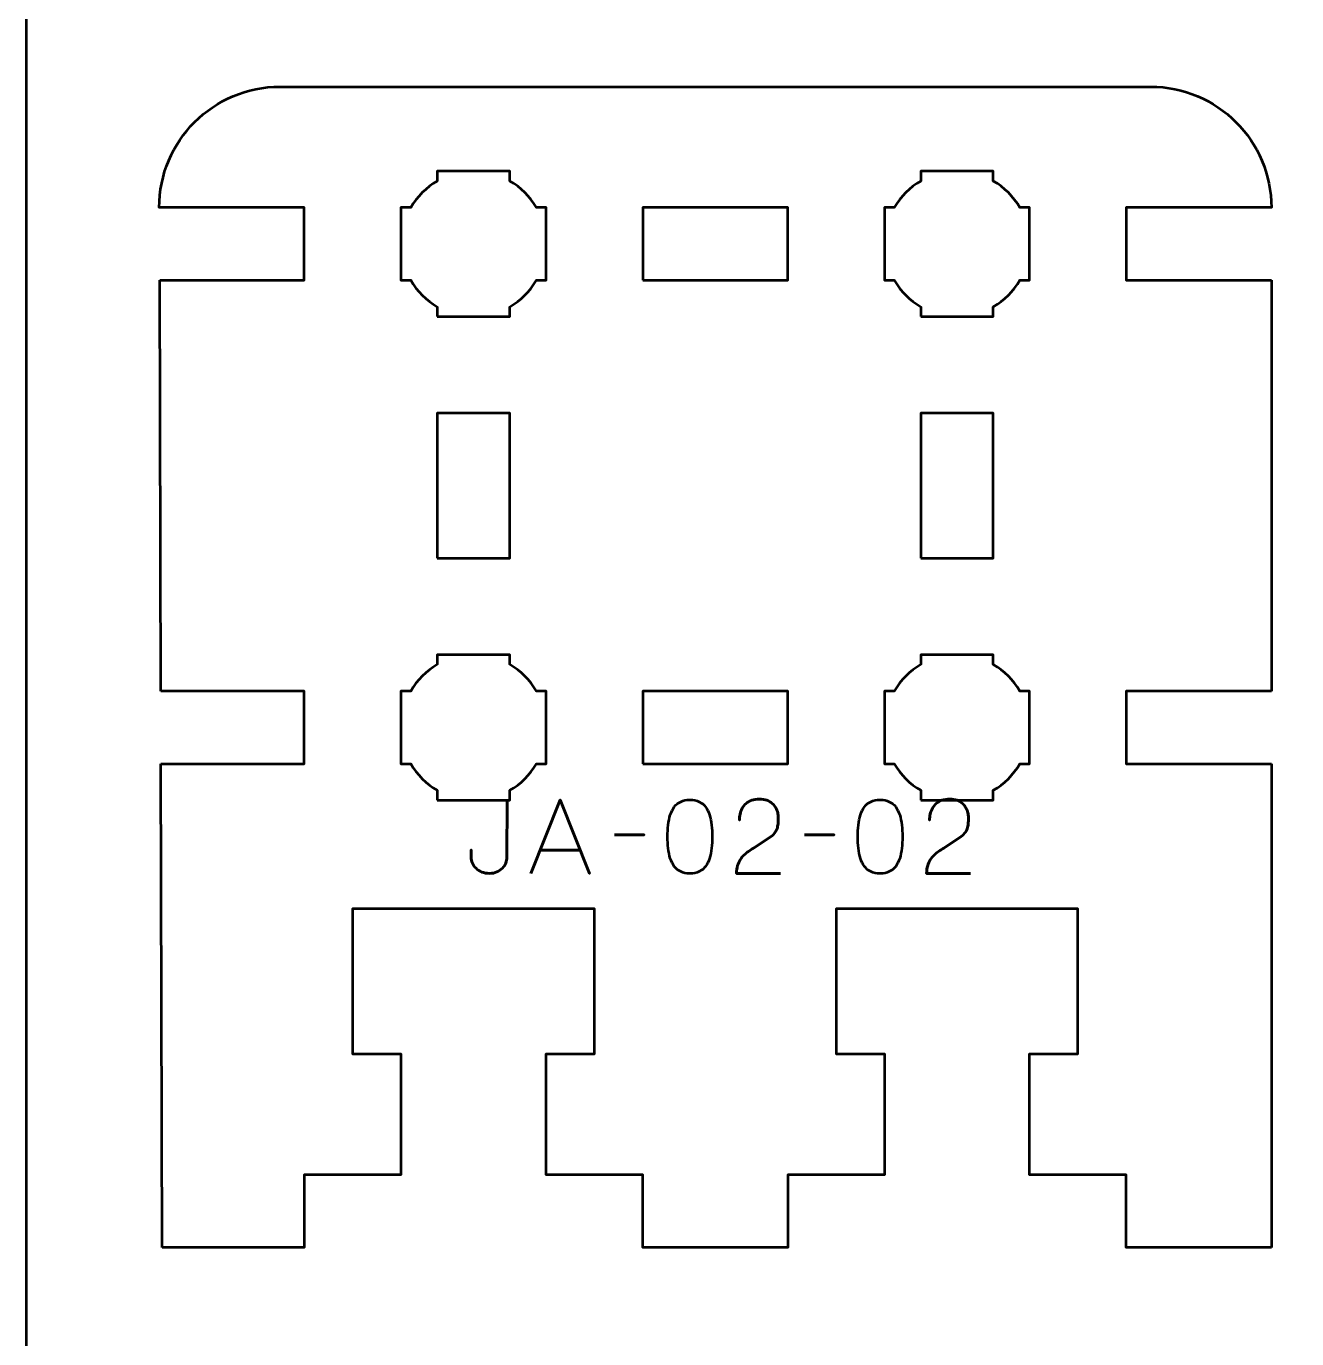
# Model space of a CAD drawing. Header units: centimetres. Extents: x -21 to 0, y -29.7 to 0.
# Drawn here: x -21 to -15.75, y -22.93 to -17.5 of the extents above; entities that cross this region are included whole.
import ezdxf

# ---------------------------------------------------------------- set-up
doc = ezdxf.new("R2010")
doc.units = ezdxf.units.CM
doc.header["$MEASUREMENT"] = 0
doc.layers.add('Layer 1', color=7, linetype='Continuous')

msp = doc.modelspace()

# ---------------------------------------------------------------- linework, layer by layer
at = {"layer": 'Layer 1', "lineweight": 53}
for points in [[(-18.45001, -18.55), (-17.85001, -18.55), (-17.85001, -18.25), (-18.45001, -18.25), (-18.45001, -18.55)], [(-18.45001, -20.55), (-17.85001, -20.55), (-17.85001, -20.25), (-18.45001, -20.25), (-18.45001, -20.55)]]:
    msp.add_lwpolyline(points, close=True, dxfattribs=at)
at = {"layer": 'Layer 1', "color": 1, "lineweight": 53}
msp.add_open_spline([(-21.00003, -29.19995), (-21.00003, -29.19995), (-21.00003, -3.49992), (-21.00003, -3.49992), (-21.00003, -3.49992), (-21.00003, -3.41709), (-20.93286, -3.34992), (-20.85003, -3.34992), (-20.85003, -3.34992), (-20.7672, -3.34992), (-20.70003, -3.28275), (-20.70003, -3.19992), (-20.70003, -3.19992), (-20.70003, -3.11709), (-20.7672, -3.04992), (-20.85003, -3.04992), (-20.85003, -3.04992), (-20.93286, -3.04992), (-21.00003, -2.98275), (-21.00003, -2.89992), (-21.00003, -2.89992), (-21.00003, -2.81709), (-20.93286, -2.74992), (-20.85003, -2.74992), (-20.85003, -2.74992), (-20.7672, -2.74992), (-20.70003, -2.68275), (-20.70003, -2.59992), (-20.70003, -2.59992), (-20.70003, -2.51709), (-20.7672, -2.44992), (-20.85003, -2.44992), (-20.85003, -2.44992), (-20.93286, -2.44992), (-21.00003, -2.38275), (-21.00003, -2.29992), (-21.00003, -2.29992), (-21.00003, -2.21709), (-20.93286, -2.14992), (-20.85003, -2.14992), (-20.85003, -2.14992), (-20.7672, -2.14992), (-20.70003, -2.08275), (-20.70003, -1.99992), (-20.70003, -1.99992), (-20.70003, -1.91709), (-20.7672, -1.84992), (-20.85003, -1.84992), (-20.85003, -1.84992), (-20.93286, -1.84992), (-21.00003, -1.78275), (-21.00003, -1.69992), (-21.00003, -1.69992), (-21.00003, -1.61709), (-20.93286, -1.54992), (-20.85003, -1.54992), (-20.85003, -1.54992), (-20.7672, -1.54992), (-20.70003, -1.48275), (-20.70003, -1.39992), (-20.70003, -1.39992), (-20.70003, -1.31709), (-20.7672, -1.24992), (-20.85003, -1.24992), (-20.85003, -1.24992), (-20.93286, -1.24992), (-21.00003, -1.18275), (-21.00003, -1.09992), (-21.00003, -1.09992), (-21.00003, -1.09992), (-21.00003, -0.49992), (-21.00003, -0.49992), (-21.00003, -0.49992), (-21.00003, -0.22295), (-20.77694, 0.00004), (-20.49994, 0.00004), (-20.49994, 0.00004), (-20.49994, 0.00004), (-0.50008, 0.00004), (-0.50008, 0.00004), (-0.50008, 0.00004), (-0.22294, 0.00004), (0.00002, -0.22295), (0.00002, -0.49992), (0.00002, -0.49992), (0.00002, -0.49992), (0.00002, -29.19995), (0.00002, -29.19995), (0.00002, -29.19995), (0.00002, -29.47695), (-0.22294, -29.70004), (-0.50008, -29.70004), (-0.50008, -29.70004), (-0.50008, -29.70004), (-20.49994, -29.70004), (-20.49994, -29.70004), (-20.49994, -29.70004), (-20.77694, -29.70004), (-21.00003, -29.47695), (-21.00003, -29.19995)], degree=3, knots=[0, 0, 0, 0, 0.04, 0.04, 0.04, 0.04, 0.08, 0.08, 0.08, 0.08, 0.12, 0.12, 0.12, 0.12, 0.16, 0.16, 0.16, 0.16, 0.2, 0.2, 0.2, 0.2, 0.24, 0.24, 0.24, 0.24, 0.28, 0.28, 0.28, 0.28, 0.32, 0.32, 0.32, 0.32, 0.36, 0.36, 0.36, 0.36, 0.4, 0.4, 0.4, 0.4, 0.44, 0.44, 0.44, 0.44, 0.48, 0.48, 0.48, 0.48, 0.52, 0.52, 0.52, 0.52, 0.56, 0.56, 0.56, 0.56, 0.6, 0.6, 0.6, 0.6, 0.64, 0.64, 0.64, 0.64, 0.68, 0.68, 0.68, 0.68, 0.72, 0.72, 0.72, 0.72, 0.76, 0.76, 0.76, 0.76, 0.8, 0.8, 0.8, 0.8, 0.84, 0.84, 0.84, 0.84, 0.88, 0.88, 0.88, 0.88, 0.92, 0.92, 0.92, 0.92, 0.96, 0.96, 0.96, 0.96, 1, 1, 1, 1], dxfattribs=at)
at = {"layer": 'Layer 1', "lineweight": 53}
for points, knots in [([(-20.44813, -18.55), (-20.44813, -18.55), (-19.85001, -18.55), (-19.85001, -18.55), (-19.85001, -18.55), (-19.85001, -18.55), (-19.85001, -18.25), (-19.85001, -18.25), (-19.85001, -18.25), (-19.85001, -18.25), (-20.45001, -18.25), (-20.45001, -18.25), (-20.45001, -18.25), (-20.45001, -17.97391), (-20.2261, -17.75), (-19.95001, -17.75), (-19.95001, -17.75), (-19.95001, -17.75), (-16.35001, -17.75), (-16.35001, -17.75), (-16.35001, -17.75), (-16.07392, -17.75), (-15.85001, -17.97391), (-15.85001, -18.25), (-15.85001, -18.25), (-15.85001, -18.25), (-16.45001, -18.25), (-16.45001, -18.25), (-16.45001, -18.25), (-16.45001, -18.25), (-16.45001, -18.55), (-16.45001, -18.55), (-16.45001, -18.55), (-16.45001, -18.55), (-15.85001, -18.55), (-15.85001, -18.55)], [0, 0, 0, 0, 0.1111111, 0.1111111, 0.1111111, 0.1111111, 0.2222222, 0.2222222, 0.2222222, 0.2222222, 0.3333333, 0.3333333, 0.3333333, 0.3333333, 0.4444444, 0.4444444, 0.4444444, 0.4444444, 0.5555556, 0.5555556, 0.5555556, 0.5555556, 0.6666667, 0.6666667, 0.6666667, 0.6666667, 0.7777778, 0.7777778, 0.7777778, 0.7777778, 0.8888889, 0.8888889, 0.8888889, 0.8888889, 1, 1, 1, 1]), ([(-19.30001, -18.7), (-19.30001, -18.7), (-19.30001, -18.65985), (-19.30001, -18.65985), (-19.30001, -18.65985), (-19.34554, -18.6335), (-19.3835, -18.59553), (-19.40985, -18.55), (-19.40985, -18.55), (-19.40985, -18.55), (-19.45001, -18.55), (-19.45001, -18.55), (-19.45001, -18.55), (-19.45001, -18.55), (-19.45001, -18.4), (-19.45001, -18.4), (-19.45001, -18.4), (-19.45001, -18.4), (-19.45001, -18.25), (-19.45001, -18.25), (-19.45001, -18.25), (-19.45001, -18.25), (-19.40985, -18.25), (-19.40985, -18.25), (-19.40985, -18.25), (-19.3835, -18.20447), (-19.34554, -18.1665), (-19.30001, -18.14015), (-19.30001, -18.14015), (-19.30001, -18.14015), (-19.30001, -18.1), (-19.30001, -18.1), (-19.30001, -18.1), (-19.30001, -18.1), (-19.15001, -18.1), (-19.15001, -18.1), (-19.15001, -18.1), (-19.15001, -18.1), (-19.00001, -18.1), (-19.00001, -18.1), (-19.00001, -18.1), (-19.00001, -18.1), (-19.00001, -18.14015), (-19.00001, -18.14015), (-19.00001, -18.14015), (-18.95448, -18.1665), (-18.91652, -18.20447), (-18.89017, -18.25), (-18.89017, -18.25), (-18.89017, -18.25), (-18.85001, -18.25), (-18.85001, -18.25), (-18.85001, -18.25), (-18.85001, -18.25), (-18.85001, -18.4), (-18.85001, -18.4), (-18.85001, -18.4), (-18.85001, -18.4), (-18.85001, -18.55), (-18.85001, -18.55), (-18.85001, -18.55), (-18.85001, -18.55), (-18.89017, -18.55), (-18.89017, -18.55), (-18.89017, -18.55), (-18.91652, -18.59553), (-18.95448, -18.6335), (-19.00001, -18.65985), (-19.00001, -18.65985), (-19.00001, -18.65985), (-19.00001, -18.7), (-19.00001, -18.7), (-19.00001, -18.7), (-19.00001, -18.7), (-19.15001, -18.7), (-19.15001, -18.7), (-19.15001, -18.7), (-19.15001, -18.7), (-19.30001, -18.7), (-19.30001, -18.7)], [0, 0, 0, 0, 0.05, 0.05, 0.05, 0.05, 0.1, 0.1, 0.1, 0.1, 0.15, 0.15, 0.15, 0.15, 0.2, 0.2, 0.2, 0.2, 0.25, 0.25, 0.25, 0.25, 0.3, 0.3, 0.3, 0.3, 0.35, 0.35, 0.35, 0.35, 0.4, 0.4, 0.4, 0.4, 0.45, 0.45, 0.45, 0.45, 0.5, 0.5, 0.5, 0.5, 0.55, 0.55, 0.55, 0.55, 0.6, 0.6, 0.6, 0.6, 0.65, 0.65, 0.65, 0.65, 0.7, 0.7, 0.7, 0.7, 0.75, 0.75, 0.75, 0.75, 0.8, 0.8, 0.8, 0.8, 0.85, 0.85, 0.85, 0.85, 0.9, 0.9, 0.9, 0.9, 0.95, 0.95, 0.95, 0.95, 1, 1, 1, 1]), ([(-17.30001, -18.7), (-17.30001, -18.7), (-17.30001, -18.65985), (-17.30001, -18.65985), (-17.30001, -18.65985), (-17.34554, -18.6335), (-17.3835, -18.59553), (-17.40985, -18.55), (-17.40985, -18.55), (-17.40985, -18.55), (-17.45001, -18.55), (-17.45001, -18.55), (-17.45001, -18.55), (-17.45001, -18.55), (-17.45001, -18.4), (-17.45001, -18.4), (-17.45001, -18.4), (-17.45001, -18.4), (-17.45001, -18.25), (-17.45001, -18.25), (-17.45001, -18.25), (-17.45001, -18.25), (-17.40985, -18.25), (-17.40985, -18.25), (-17.40985, -18.25), (-17.3835, -18.20447), (-17.34554, -18.1665), (-17.30001, -18.14015), (-17.30001, -18.14015), (-17.30001, -18.14015), (-17.30001, -18.1), (-17.30001, -18.1), (-17.30001, -18.1), (-17.30001, -18.1), (-17.15001, -18.1), (-17.15001, -18.1), (-17.15001, -18.1), (-17.15001, -18.1), (-17.00001, -18.1), (-17.00001, -18.1), (-17.00001, -18.1), (-17.00001, -18.1), (-17.00001, -18.14015), (-17.00001, -18.14015), (-17.00001, -18.14015), (-16.95448, -18.1665), (-16.91652, -18.20447), (-16.89017, -18.25), (-16.89017, -18.25), (-16.89017, -18.25), (-16.85001, -18.25), (-16.85001, -18.25), (-16.85001, -18.25), (-16.85001, -18.25), (-16.85001, -18.4), (-16.85001, -18.4), (-16.85001, -18.4), (-16.85001, -18.4), (-16.85001, -18.55), (-16.85001, -18.55), (-16.85001, -18.55), (-16.85001, -18.55), (-16.89017, -18.55), (-16.89017, -18.55), (-16.89017, -18.55), (-16.91652, -18.59553), (-16.95448, -18.6335), (-17.00001, -18.65985), (-17.00001, -18.65985), (-17.00001, -18.65985), (-17.00001, -18.7), (-17.00001, -18.7), (-17.00001, -18.7), (-17.00001, -18.7), (-17.15001, -18.7), (-17.15001, -18.7), (-17.15001, -18.7), (-17.15001, -18.7), (-17.30001, -18.7), (-17.30001, -18.7)], [0, 0, 0, 0, 0.05, 0.05, 0.05, 0.05, 0.1, 0.1, 0.1, 0.1, 0.15, 0.15, 0.15, 0.15, 0.2, 0.2, 0.2, 0.2, 0.25, 0.25, 0.25, 0.25, 0.3, 0.3, 0.3, 0.3, 0.35, 0.35, 0.35, 0.35, 0.4, 0.4, 0.4, 0.4, 0.45, 0.45, 0.45, 0.45, 0.5, 0.5, 0.5, 0.5, 0.55, 0.55, 0.55, 0.55, 0.6, 0.6, 0.6, 0.6, 0.65, 0.65, 0.65, 0.65, 0.7, 0.7, 0.7, 0.7, 0.75, 0.75, 0.75, 0.75, 0.8, 0.8, 0.8, 0.8, 0.85, 0.85, 0.85, 0.85, 0.9, 0.9, 0.9, 0.9, 0.95, 0.95, 0.95, 0.95, 1, 1, 1, 1]), ([(-19.30001, -19.7), (-19.30001, -19.7), (-19.30001, -19.1), (-19.30001, -19.1), (-19.30001, -19.1), (-19.30001, -19.1), (-19.00001, -19.1), (-19.00001, -19.1), (-19.00001, -19.1), (-19.00001, -19.1), (-19.00001, -19.7), (-19.00001, -19.7), (-19.00001, -19.7), (-19.00001, -19.7), (-19.30001, -19.7), (-19.30001, -19.7)], [0, 0, 0, 0, 0.25, 0.25, 0.25, 0.25, 0.5, 0.5, 0.5, 0.5, 0.75, 0.75, 0.75, 0.75, 1, 1, 1, 1]), ([(-17.30001, -19.7), (-17.30001, -19.7), (-17.30001, -19.1), (-17.30001, -19.1), (-17.30001, -19.1), (-17.30001, -19.1), (-17.00001, -19.1), (-17.00001, -19.1), (-17.00001, -19.1), (-17.00001, -19.1), (-17.00001, -19.7), (-17.00001, -19.7), (-17.00001, -19.7), (-17.00001, -19.7), (-17.30001, -19.7), (-17.30001, -19.7)], [0, 0, 0, 0, 0.25, 0.25, 0.25, 0.25, 0.5, 0.5, 0.5, 0.5, 0.75, 0.75, 0.75, 0.75, 1, 1, 1, 1]), ([(-19.30001, -20.7), (-19.30001, -20.7), (-19.30001, -20.65985), (-19.30001, -20.65985), (-19.30001, -20.65985), (-19.34554, -20.6335), (-19.3835, -20.59553), (-19.40985, -20.55), (-19.40985, -20.55), (-19.40985, -20.55), (-19.45001, -20.55), (-19.45001, -20.55), (-19.45001, -20.55), (-19.45001, -20.55), (-19.45001, -20.4), (-19.45001, -20.4), (-19.45001, -20.4), (-19.45001, -20.4), (-19.45001, -20.25), (-19.45001, -20.25), (-19.45001, -20.25), (-19.45001, -20.25), (-19.40985, -20.25), (-19.40985, -20.25), (-19.40985, -20.25), (-19.3835, -20.20447), (-19.34554, -20.1665), (-19.30001, -20.14015), (-19.30001, -20.14015), (-19.30001, -20.14015), (-19.30001, -20.1), (-19.30001, -20.1), (-19.30001, -20.1), (-19.30001, -20.1), (-19.15001, -20.1), (-19.15001, -20.1), (-19.15001, -20.1), (-19.15001, -20.1), (-19.00001, -20.1), (-19.00001, -20.1), (-19.00001, -20.1), (-19.00001, -20.1), (-19.00001, -20.14015), (-19.00001, -20.14015), (-19.00001, -20.14015), (-18.95448, -20.1665), (-18.91652, -20.20447), (-18.89017, -20.25), (-18.89017, -20.25), (-18.89017, -20.25), (-18.85001, -20.25), (-18.85001, -20.25), (-18.85001, -20.25), (-18.85001, -20.25), (-18.85001, -20.4), (-18.85001, -20.4), (-18.85001, -20.4), (-18.85001, -20.4), (-18.85001, -20.55), (-18.85001, -20.55), (-18.85001, -20.55), (-18.85001, -20.55), (-18.89017, -20.55), (-18.89017, -20.55), (-18.89017, -20.55), (-18.91652, -20.59553), (-18.95448, -20.6335), (-19.00001, -20.65985), (-19.00001, -20.65985), (-19.00001, -20.65985), (-19.00001, -20.7), (-19.00001, -20.7), (-19.00001, -20.7), (-19.00001, -20.7), (-19.15001, -20.7), (-19.15001, -20.7), (-19.15001, -20.7), (-19.15001, -20.7), (-19.30001, -20.7), (-19.30001, -20.7)], [0, 0, 0, 0, 0.05, 0.05, 0.05, 0.05, 0.1, 0.1, 0.1, 0.1, 0.15, 0.15, 0.15, 0.15, 0.2, 0.2, 0.2, 0.2, 0.25, 0.25, 0.25, 0.25, 0.3, 0.3, 0.3, 0.3, 0.35, 0.35, 0.35, 0.35, 0.4, 0.4, 0.4, 0.4, 0.45, 0.45, 0.45, 0.45, 0.5, 0.5, 0.5, 0.5, 0.55, 0.55, 0.55, 0.55, 0.6, 0.6, 0.6, 0.6, 0.65, 0.65, 0.65, 0.65, 0.7, 0.7, 0.7, 0.7, 0.75, 0.75, 0.75, 0.75, 0.8, 0.8, 0.8, 0.8, 0.85, 0.85, 0.85, 0.85, 0.9, 0.9, 0.9, 0.9, 0.95, 0.95, 0.95, 0.95, 1, 1, 1, 1]), ([(-17.30001, -20.7), (-17.30001, -20.7), (-17.30001, -20.65985), (-17.30001, -20.65985), (-17.30001, -20.65985), (-17.34554, -20.6335), (-17.3835, -20.59553), (-17.40985, -20.55), (-17.40985, -20.55), (-17.40985, -20.55), (-17.45001, -20.55), (-17.45001, -20.55), (-17.45001, -20.55), (-17.45001, -20.55), (-17.45001, -20.4), (-17.45001, -20.4), (-17.45001, -20.4), (-17.45001, -20.4), (-17.45001, -20.25), (-17.45001, -20.25), (-17.45001, -20.25), (-17.45001, -20.25), (-17.40985, -20.25), (-17.40985, -20.25), (-17.40985, -20.25), (-17.3835, -20.20447), (-17.34554, -20.1665), (-17.30001, -20.14015), (-17.30001, -20.14015), (-17.30001, -20.14015), (-17.30001, -20.1), (-17.30001, -20.1), (-17.30001, -20.1), (-17.30001, -20.1), (-17.15001, -20.1), (-17.15001, -20.1), (-17.15001, -20.1), (-17.15001, -20.1), (-17.00001, -20.1), (-17.00001, -20.1), (-17.00001, -20.1), (-17.00001, -20.1), (-17.00001, -20.14015), (-17.00001, -20.14015), (-17.00001, -20.14015), (-16.95448, -20.1665), (-16.91652, -20.20447), (-16.89017, -20.25), (-16.89017, -20.25), (-16.89017, -20.25), (-16.85001, -20.25), (-16.85001, -20.25), (-16.85001, -20.25), (-16.85001, -20.25), (-16.85001, -20.4), (-16.85001, -20.4), (-16.85001, -20.4), (-16.85001, -20.4), (-16.85001, -20.55), (-16.85001, -20.55), (-16.85001, -20.55), (-16.85001, -20.55), (-16.89017, -20.55), (-16.89017, -20.55), (-16.89017, -20.55), (-16.91652, -20.59553), (-16.95448, -20.6335), (-17.00001, -20.65985), (-17.00001, -20.65985), (-17.00001, -20.65985), (-17.00001, -20.7), (-17.00001, -20.7), (-17.00001, -20.7), (-17.00001, -20.7), (-17.15001, -20.7), (-17.15001, -20.7), (-17.15001, -20.7), (-17.15001, -20.7), (-17.30001, -20.7), (-17.30001, -20.7)], [0, 0, 0, 0, 0.05, 0.05, 0.05, 0.05, 0.1, 0.1, 0.1, 0.1, 0.15, 0.15, 0.15, 0.15, 0.2, 0.2, 0.2, 0.2, 0.25, 0.25, 0.25, 0.25, 0.3, 0.3, 0.3, 0.3, 0.35, 0.35, 0.35, 0.35, 0.4, 0.4, 0.4, 0.4, 0.45, 0.45, 0.45, 0.45, 0.5, 0.5, 0.5, 0.5, 0.55, 0.55, 0.55, 0.55, 0.6, 0.6, 0.6, 0.6, 0.65, 0.65, 0.65, 0.65, 0.7, 0.7, 0.7, 0.7, 0.75, 0.75, 0.75, 0.75, 0.8, 0.8, 0.8, 0.8, 0.85, 0.85, 0.85, 0.85, 0.9, 0.9, 0.9, 0.9, 0.95, 0.95, 0.95, 0.95, 1, 1, 1, 1]), ([(-20.44282, -20.55), (-20.44282, -20.55), (-19.85001, -20.55), (-19.85001, -20.55), (-19.85001, -20.55), (-19.85001, -20.55), (-19.85001, -20.25), (-19.85001, -20.25), (-19.85001, -20.25), (-19.85001, -20.25), (-20.44362, -20.25), (-20.44362, -20.25)], [0, 0, 0, 0, 0.3333333, 0.3333333, 0.3333333, 0.3333333, 0.6666667, 0.6666667, 0.6666667, 0.6666667, 1, 1, 1, 1]), ([(-15.85001, -20.25), (-15.85001, -20.25), (-16.45001, -20.25), (-16.45001, -20.25), (-16.45001, -20.25), (-16.45001, -20.25), (-16.45001, -20.55), (-16.45001, -20.55), (-16.45001, -20.55), (-16.45001, -20.55), (-15.85001, -20.55), (-15.85001, -20.55)], [0, 0, 0, 0, 0.3333333, 0.3333333, 0.3333333, 0.3333333, 0.6666667, 0.6666667, 0.6666667, 0.6666667, 1, 1, 1, 1]), ([(-15.85001, -22.55), (-15.85001, -22.55), (-16.45001, -22.55), (-16.45001, -22.55), (-16.45001, -22.55), (-16.45001, -22.55), (-16.45001, -22.25), (-16.45001, -22.25), (-16.45001, -22.25), (-16.45001, -22.25), (-16.85001, -22.25001), (-16.85001, -22.25001), (-16.85001, -22.25001), (-16.85001, -22.25001), (-16.85001, -21.75), (-16.85001, -21.75), (-16.85001, -21.75), (-16.85001, -21.75), (-16.65001, -21.74999), (-16.65001, -21.74999), (-16.65001, -21.74999), (-16.65001, -21.74999), (-16.65001, -21.15), (-16.65001, -21.15), (-16.65001, -21.15), (-17.03334, -21.15), (-17.26668, -21.15), (-17.65001, -21.15), (-17.65001, -21.15), (-17.65001, -21.15), (-17.65001, -21.74999), (-17.65001, -21.74999), (-17.65001, -21.74999), (-17.65001, -21.74999), (-17.45001, -21.75), (-17.45001, -21.75), (-17.45001, -21.75), (-17.45001, -21.75), (-17.45001, -22.25), (-17.45001, -22.25), (-17.45001, -22.25), (-17.45001, -22.25), (-17.85001, -22.25), (-17.85001, -22.25), (-17.85001, -22.25), (-17.85001, -22.25), (-17.85001, -22.55), (-17.85001, -22.55), (-17.85001, -22.55), (-17.85001, -22.55), (-18.45001, -22.55), (-18.45001, -22.55), (-18.45001, -22.55), (-18.45001, -22.55), (-18.45001, -22.25), (-18.45001, -22.25), (-18.45001, -22.25), (-18.45001, -22.25), (-18.85001, -22.25001), (-18.85001, -22.25001), (-18.85001, -22.25001), (-18.85001, -22.25001), (-18.85001, -21.75), (-18.85001, -21.75), (-18.85001, -21.75), (-18.85001, -21.75), (-18.65001, -21.74999), (-18.65001, -21.74999), (-18.65001, -21.74999), (-18.65001, -21.74999), (-18.65001, -21.15), (-18.65001, -21.15), (-18.65001, -21.15), (-19.03334, -21.15), (-19.26668, -21.15), (-19.65001, -21.15), (-19.65001, -21.15), (-19.65001, -21.15), (-19.65001, -21.74999), (-19.65001, -21.74999), (-19.65001, -21.74999), (-19.65001, -21.74999), (-19.45001, -21.75), (-19.45001, -21.75), (-19.45001, -21.75), (-19.45001, -21.75), (-19.45001, -22.25), (-19.45001, -22.25), (-19.45001, -22.25), (-19.45001, -22.25), (-19.85001, -22.25), (-19.85001, -22.25), (-19.85001, -22.25), (-19.85001, -22.25), (-19.85001, -22.55), (-19.85001, -22.55), (-19.85001, -22.55), (-19.85001, -22.55), (-20.43751, -22.55), (-20.43751, -22.55)], [0, 0, 0, 0, 0.04, 0.04, 0.04, 0.04, 0.08, 0.08, 0.08, 0.08, 0.12, 0.12, 0.12, 0.12, 0.16, 0.16, 0.16, 0.16, 0.2, 0.2, 0.2, 0.2, 0.24, 0.24, 0.24, 0.24, 0.28, 0.28, 0.28, 0.28, 0.32, 0.32, 0.32, 0.32, 0.36, 0.36, 0.36, 0.36, 0.4, 0.4, 0.4, 0.4, 0.44, 0.44, 0.44, 0.44, 0.48, 0.48, 0.48, 0.48, 0.52, 0.52, 0.52, 0.52, 0.56, 0.56, 0.56, 0.56, 0.6, 0.6, 0.6, 0.6, 0.64, 0.64, 0.64, 0.64, 0.68, 0.68, 0.68, 0.68, 0.72, 0.72, 0.72, 0.72, 0.76, 0.76, 0.76, 0.76, 0.8, 0.8, 0.8, 0.8, 0.84, 0.84, 0.84, 0.84, 0.88, 0.88, 0.88, 0.88, 0.92, 0.92, 0.92, 0.92, 0.96, 0.96, 0.96, 0.96, 1, 1, 1, 1])]:
    msp.add_open_spline(points, degree=3, knots=knots, dxfattribs=at)
at = {"layer": 'Layer 1', "color": 3, "lineweight": 53}
for points in [[(-20.44362, -20.25), (-20.44362, -20.25), (-20.44813, -18.55), (-20.44813, -18.55)], [(-15.85001, -18.55), (-15.85001, -18.55), (-15.85001, -20.25), (-15.85001, -20.25)], [(-20.43751, -22.55), (-20.43751, -22.55), (-20.44282, -20.55), (-20.44282, -20.55)], [(-15.85001, -20.55), (-15.85001, -20.55), (-15.85001, -22.25001), (-15.85001, -22.25001)], [(-15.85001, -22.25), (-15.85001, -22.25), (-15.85001, -22.55), (-15.85001, -22.55)], [(-15.85001, -22.25001), (-15.85001, -22.25001), (-15.85001, -22.25), (-15.85001, -22.25)]]:
    msp.add_open_spline(points, degree=3, dxfattribs=at)
at = {"layer": 'Layer 1', "color": 5, "lineweight": 53}
for points, knots in [([(-19.01148, -20.70035), (-19.01148, -20.70035), (-19.0119, -20.93742), (-19.0119, -20.93742), (-19.0119, -20.93742), (-19.0119, -20.94511), (-19.01353, -20.95287), (-19.01663, -20.96056), (-19.01663, -20.96056), (-19.01981, -20.96832), (-19.02446, -20.97538), (-19.0306, -20.98187), (-19.0306, -20.98187), (-19.03681, -20.98829), (-19.04436, -20.99351), (-19.05332, -20.99739), (-19.05332, -20.99739), (-19.06235, -21.00134), (-19.07265, -21.00332), (-19.08429, -21.00346), (-19.08429, -21.00346), (-19.09594, -21.00346), (-19.10645, -21.00155), (-19.11576, -20.99781), (-19.11576, -20.99781), (-19.12508, -20.994), (-19.13305, -20.98892), (-19.13961, -20.9825), (-19.13961, -20.9825), (-19.14624, -20.97608), (-19.15125, -20.96903), (-19.15478, -20.96119), (-19.15478, -20.96119), (-19.15831, -20.95336), (-19.16007, -20.94546), (-19.16007, -20.93742), (-19.16007, -20.93742), (-19.16007, -20.93742), (-19.16007, -20.90609), (-19.16007, -20.90609), (-19.16007, -20.90609), (-19.16007, -20.90609), (-19.16007, -20.93742), (-19.16007, -20.93742), (-19.16007, -20.93742), (-19.16007, -20.94546), (-19.15831, -20.95336), (-19.15478, -20.96119), (-19.15478, -20.96119), (-19.15125, -20.96903), (-19.14624, -20.97608), (-19.13961, -20.9825), (-19.13961, -20.9825), (-19.13305, -20.98892), (-19.12508, -20.994), (-19.11576, -20.99781), (-19.11576, -20.99781), (-19.10645, -21.00155), (-19.09594, -21.00346), (-19.08429, -21.00346), (-19.08429, -21.00346), (-19.07265, -21.00332), (-19.06235, -21.00134), (-19.05332, -20.99739), (-19.05332, -20.99739), (-19.04436, -20.99351), (-19.03681, -20.98829), (-19.0306, -20.98187), (-19.0306, -20.98187), (-19.02446, -20.97538), (-19.01981, -20.96832), (-19.01663, -20.96056), (-19.01663, -20.96056), (-19.01353, -20.95287), (-19.0119, -20.94511), (-19.0119, -20.93742), (-19.0119, -20.93742), (-19.0119, -20.93742), (-19.01148, -20.70035), (-19.01148, -20.70035)], [0, 0, 0, 0, 0.05, 0.05, 0.05, 0.05, 0.1, 0.1, 0.1, 0.1, 0.15, 0.15, 0.15, 0.15, 0.2, 0.2, 0.2, 0.2, 0.25, 0.25, 0.25, 0.25, 0.3, 0.3, 0.3, 0.3, 0.35, 0.35, 0.35, 0.35, 0.4, 0.4, 0.4, 0.4, 0.45, 0.45, 0.45, 0.45, 0.5, 0.5, 0.5, 0.5, 0.55, 0.55, 0.55, 0.55, 0.6, 0.6, 0.6, 0.6, 0.65, 0.65, 0.65, 0.65, 0.7, 0.7, 0.7, 0.7, 0.75, 0.75, 0.75, 0.75, 0.8, 0.8, 0.8, 0.8, 0.85, 0.85, 0.85, 0.85, 0.9, 0.9, 0.9, 0.9, 0.95, 0.95, 0.95, 0.95, 1, 1, 1, 1]), ([(-18.91327, -21.00388), (-18.91327, -21.00388), (-18.7922, -20.69866), (-18.7922, -20.69866), (-18.7922, -20.69866), (-18.7922, -20.69866), (-18.6707, -21.00388), (-18.6707, -21.00388), (-18.6707, -21.00388), (-18.6707, -21.00388), (-18.7922, -20.69866), (-18.7922, -20.69866), (-18.7922, -20.69866), (-18.7922, -20.69866), (-18.91327, -21.00388), (-18.91327, -21.00388)], [0, 0, 0, 0, 0.25, 0.25, 0.25, 0.25, 0.5, 0.5, 0.5, 0.5, 0.75, 0.75, 0.75, 0.75, 1, 1, 1, 1]), ([(-18.25499, -21.00388), (-18.24018, -21.00381), (-18.22741, -21.0012), (-18.21675, -20.99612), (-18.21675, -20.99612), (-18.20617, -20.99104), (-18.19735, -20.98377), (-18.1903, -20.97453), (-18.1903, -20.97453), (-18.18331, -20.96522), (-18.17781, -20.95421), (-18.17372, -20.94151), (-18.17372, -20.94151), (-18.16969, -20.92881), (-18.1668, -20.91491), (-18.16518, -20.89967), (-18.16518, -20.89967), (-18.16348, -20.88443), (-18.16264, -20.86841), (-18.16271, -20.85148), (-18.16271, -20.85148), (-18.16264, -20.83462), (-18.16348, -20.8186), (-18.16518, -20.80343), (-18.16518, -20.80343), (-18.1668, -20.78826), (-18.16969, -20.77429), (-18.17372, -20.76159), (-18.17372, -20.76159), (-18.17781, -20.74896), (-18.18331, -20.73796), (-18.1903, -20.72857), (-18.1903, -20.72857), (-18.19735, -20.71926), (-18.20617, -20.71199), (-18.21675, -20.70691), (-18.21675, -20.70691), (-18.22741, -20.70176), (-18.24018, -20.69915), (-18.25499, -20.69908), (-18.25499, -20.69908), (-18.26981, -20.69915), (-18.28258, -20.70176), (-18.29324, -20.70691), (-18.29324, -20.70691), (-18.30382, -20.71199), (-18.31264, -20.71926), (-18.31969, -20.72857), (-18.31969, -20.72857), (-18.32668, -20.73796), (-18.33218, -20.74896), (-18.33627, -20.76159), (-18.33627, -20.76159), (-18.3403, -20.77429), (-18.34319, -20.78826), (-18.34481, -20.80343), (-18.34481, -20.80343), (-18.3465, -20.8186), (-18.34735, -20.83462), (-18.34728, -20.85148), (-18.34728, -20.85148), (-18.34735, -20.86841), (-18.3465, -20.88443), (-18.34481, -20.89967), (-18.34481, -20.89967), (-18.34319, -20.91491), (-18.3403, -20.92881), (-18.33627, -20.94151), (-18.33627, -20.94151), (-18.33218, -20.95421), (-18.32668, -20.96522), (-18.31969, -20.97453), (-18.31969, -20.97453), (-18.31264, -20.98377), (-18.30382, -20.99104), (-18.29324, -20.99612), (-18.29324, -20.99612), (-18.28258, -21.0012), (-18.26981, -21.00381), (-18.25499, -21.00388)], [0, 0, 0, 0, 0.05, 0.05, 0.05, 0.05, 0.1, 0.1, 0.1, 0.1, 0.15, 0.15, 0.15, 0.15, 0.2, 0.2, 0.2, 0.2, 0.25, 0.25, 0.25, 0.25, 0.3, 0.3, 0.3, 0.3, 0.35, 0.35, 0.35, 0.35, 0.4, 0.4, 0.4, 0.4, 0.45, 0.45, 0.45, 0.45, 0.5, 0.5, 0.5, 0.5, 0.55, 0.55, 0.55, 0.55, 0.6, 0.6, 0.6, 0.6, 0.65, 0.65, 0.65, 0.65, 0.7, 0.7, 0.7, 0.7, 0.75, 0.75, 0.75, 0.75, 0.8, 0.8, 0.8, 0.8, 0.85, 0.85, 0.85, 0.85, 0.9, 0.9, 0.9, 0.9, 0.95, 0.95, 0.95, 0.95, 1, 1, 1, 1]), ([(-18.25499, -21.00388), (-18.24018, -21.00381), (-18.22741, -21.0012), (-18.21675, -20.99612), (-18.21675, -20.99612), (-18.20617, -20.99104), (-18.19735, -20.98377), (-18.1903, -20.97453), (-18.1903, -20.97453), (-18.18331, -20.96522), (-18.17781, -20.95421), (-18.17372, -20.94151), (-18.17372, -20.94151), (-18.16969, -20.92881), (-18.1668, -20.91491), (-18.16518, -20.89967), (-18.16518, -20.89967), (-18.16348, -20.88443), (-18.16264, -20.86841), (-18.16271, -20.85148), (-18.16271, -20.85148), (-18.16264, -20.83462), (-18.16348, -20.8186), (-18.16518, -20.80343), (-18.16518, -20.80343), (-18.1668, -20.78826), (-18.16969, -20.77429), (-18.17372, -20.76159), (-18.17372, -20.76159), (-18.17781, -20.74896), (-18.18331, -20.73796), (-18.1903, -20.72857), (-18.1903, -20.72857), (-18.19735, -20.71926), (-18.20617, -20.71199), (-18.21675, -20.70691), (-18.21675, -20.70691), (-18.22741, -20.70176), (-18.24018, -20.69915), (-18.25499, -20.69908), (-18.25499, -20.69908), (-18.26981, -20.69915), (-18.28258, -20.70176), (-18.29324, -20.70691), (-18.29324, -20.70691), (-18.30382, -20.71199), (-18.31264, -20.71926), (-18.31969, -20.72857), (-18.31969, -20.72857), (-18.32668, -20.73796), (-18.33218, -20.74896), (-18.33627, -20.76159), (-18.33627, -20.76159), (-18.3403, -20.77429), (-18.34319, -20.78826), (-18.34481, -20.80343), (-18.34481, -20.80343), (-18.3465, -20.8186), (-18.34735, -20.83462), (-18.34728, -20.85148), (-18.34728, -20.85148), (-18.34735, -20.86841), (-18.3465, -20.88443), (-18.34481, -20.89967), (-18.34481, -20.89967), (-18.34319, -20.91491), (-18.3403, -20.92881), (-18.33627, -20.94151), (-18.33627, -20.94151), (-18.33218, -20.95421), (-18.32668, -20.96522), (-18.31969, -20.97453), (-18.31969, -20.97453), (-18.31264, -20.98377), (-18.30382, -20.99104), (-18.29324, -20.99612), (-18.29324, -20.99612), (-18.28258, -21.0012), (-18.26981, -21.00381), (-18.25499, -21.00388)], [0, 0, 0, 0, 0.05, 0.05, 0.05, 0.05, 0.1, 0.1, 0.1, 0.1, 0.15, 0.15, 0.15, 0.15, 0.2, 0.2, 0.2, 0.2, 0.25, 0.25, 0.25, 0.25, 0.3, 0.3, 0.3, 0.3, 0.35, 0.35, 0.35, 0.35, 0.4, 0.4, 0.4, 0.4, 0.45, 0.45, 0.45, 0.45, 0.5, 0.5, 0.5, 0.5, 0.55, 0.55, 0.55, 0.55, 0.6, 0.6, 0.6, 0.6, 0.65, 0.65, 0.65, 0.65, 0.7, 0.7, 0.7, 0.7, 0.75, 0.75, 0.75, 0.75, 0.8, 0.8, 0.8, 0.8, 0.85, 0.85, 0.85, 0.85, 0.9, 0.9, 0.9, 0.9, 0.95, 0.95, 0.95, 0.95, 1, 1, 1, 1]), ([(-17.88077, -21.00388), (-17.88077, -21.00388), (-18.06238, -21.00388), (-18.06238, -21.00388), (-18.06238, -21.00388), (-18.06203, -20.9916), (-18.06048, -20.98074), (-18.05786, -20.97142), (-18.05786, -20.97142), (-18.05518, -20.96211), (-18.05159, -20.95393), (-18.04714, -20.94687), (-18.04714, -20.94687), (-18.04262, -20.93982), (-18.03747, -20.93354), (-18.03162, -20.92803), (-18.03162, -20.92803), (-18.02576, -20.92246), (-18.01948, -20.91738), (-18.01271, -20.91258), (-18.01271, -20.91258), (-18.00594, -20.90785), (-17.99895, -20.90313), (-17.99168, -20.89847), (-17.99168, -20.89847), (-17.99168, -20.89847), (-17.91929, -20.85021), (-17.91929, -20.85021), (-17.91929, -20.85021), (-17.91189, -20.84499), (-17.9061, -20.83928), (-17.90201, -20.83314), (-17.90201, -20.83314), (-17.89785, -20.827), (-17.89495, -20.82051), (-17.89319, -20.81366), (-17.89319, -20.81366), (-17.8915, -20.80689), (-17.89044, -20.79991), (-17.89009, -20.79285), (-17.89009, -20.79285), (-17.88973, -20.78572), (-17.88959, -20.7786), (-17.88966, -20.77147), (-17.88966, -20.77147), (-17.88966, -20.76562), (-17.89044, -20.75934), (-17.89199, -20.75256), (-17.89199, -20.75256), (-17.89361, -20.74586), (-17.89615, -20.73916), (-17.89975, -20.73253), (-17.89975, -20.73253), (-17.90335, -20.72589), (-17.90815, -20.71983), (-17.91414, -20.71432), (-17.91414, -20.71432), (-17.92014, -20.70889), (-17.92755, -20.70452), (-17.93637, -20.7012), (-17.93637, -20.7012), (-17.94519, -20.69788), (-17.95556, -20.69619), (-17.96755, -20.69612), (-17.96755, -20.69612), (-17.97962, -20.69619), (-17.99027, -20.69788), (-17.99945, -20.70113), (-17.99945, -20.70113), (-18.00862, -20.70437), (-18.01645, -20.70889), (-18.02294, -20.7146), (-18.02294, -20.7146), (-18.02943, -20.72032), (-18.03465, -20.72695), (-18.03874, -20.73436), (-18.03874, -20.73436), (-18.04284, -20.74177), (-18.0458, -20.74967), (-18.0477, -20.758), (-18.0477, -20.758), (-18.04961, -20.76632), (-18.05053, -20.77479), (-18.05053, -20.78333), (-18.05053, -20.78333), (-18.05053, -20.77479), (-18.04961, -20.76632), (-18.0477, -20.758), (-18.0477, -20.758), (-18.0458, -20.74967), (-18.04284, -20.74177), (-18.03874, -20.73436), (-18.03874, -20.73436), (-18.03465, -20.72695), (-18.02943, -20.72032), (-18.02294, -20.7146), (-18.02294, -20.7146), (-18.01645, -20.70889), (-18.00862, -20.70437), (-17.99945, -20.70113), (-17.99945, -20.70113), (-17.99027, -20.69788), (-17.97962, -20.69619), (-17.96755, -20.69612), (-17.96755, -20.69612), (-17.95556, -20.69619), (-17.94519, -20.69788), (-17.93637, -20.7012), (-17.93637, -20.7012), (-17.92755, -20.70452), (-17.92014, -20.70889), (-17.91414, -20.71432), (-17.91414, -20.71432), (-17.90815, -20.71983), (-17.90335, -20.72589), (-17.89975, -20.73253), (-17.89975, -20.73253), (-17.89615, -20.73916), (-17.89361, -20.74586), (-17.89199, -20.75256), (-17.89199, -20.75256), (-17.89044, -20.75934), (-17.88966, -20.76562), (-17.88966, -20.77147), (-17.88966, -20.77147), (-17.88959, -20.7786), (-17.88973, -20.78572), (-17.89009, -20.79285), (-17.89009, -20.79285), (-17.89044, -20.79991), (-17.8915, -20.80689), (-17.89319, -20.81366), (-17.89319, -20.81366), (-17.89495, -20.82051), (-17.89785, -20.827), (-17.90201, -20.83314), (-17.90201, -20.83314), (-17.9061, -20.83928), (-17.91189, -20.84499), (-17.91929, -20.85021), (-17.91929, -20.85021), (-17.91929, -20.85021), (-17.99168, -20.89847), (-17.99168, -20.89847), (-17.99168, -20.89847), (-17.99895, -20.90313), (-18.00594, -20.90785), (-18.01271, -20.91258), (-18.01271, -20.91258), (-18.01948, -20.91738), (-18.02576, -20.92246), (-18.03162, -20.92803), (-18.03162, -20.92803), (-18.03747, -20.93354), (-18.04262, -20.93982), (-18.04714, -20.94687), (-18.04714, -20.94687), (-18.05159, -20.95393), (-18.05518, -20.96211), (-18.05786, -20.97142), (-18.05786, -20.97142), (-18.06048, -20.98074), (-18.06203, -20.9916), (-18.06238, -21.00388), (-18.06238, -21.00388), (-18.06238, -21.00388), (-17.88077, -21.00388), (-17.88077, -21.00388)], [0, 0, 0, 0, 0.0238095, 0.0238095, 0.0238095, 0.0238095, 0.047619, 0.047619, 0.047619, 0.047619, 0.0714286, 0.0714286, 0.0714286, 0.0714286, 0.0952381, 0.0952381, 0.0952381, 0.0952381, 0.1190476, 0.1190476, 0.1190476, 0.1190476, 0.1428571, 0.1428571, 0.1428571, 0.1428571, 0.1666667, 0.1666667, 0.1666667, 0.1666667, 0.1904762, 0.1904762, 0.1904762, 0.1904762, 0.2142857, 0.2142857, 0.2142857, 0.2142857, 0.2380952, 0.2380952, 0.2380952, 0.2380952, 0.2619048, 0.2619048, 0.2619048, 0.2619048, 0.2857143, 0.2857143, 0.2857143, 0.2857143, 0.3095238, 0.3095238, 0.3095238, 0.3095238, 0.3333333, 0.3333333, 0.3333333, 0.3333333, 0.3571429, 0.3571429, 0.3571429, 0.3571429, 0.3809524, 0.3809524, 0.3809524, 0.3809524, 0.4047619, 0.4047619, 0.4047619, 0.4047619, 0.4285714, 0.4285714, 0.4285714, 0.4285714, 0.452381, 0.452381, 0.452381, 0.452381, 0.4761905, 0.4761905, 0.4761905, 0.4761905, 0.5, 0.5, 0.5, 0.5, 0.5238095, 0.5238095, 0.5238095, 0.5238095, 0.547619, 0.547619, 0.547619, 0.547619, 0.5714286, 0.5714286, 0.5714286, 0.5714286, 0.5952381, 0.5952381, 0.5952381, 0.5952381, 0.6190476, 0.6190476, 0.6190476, 0.6190476, 0.6428571, 0.6428571, 0.6428571, 0.6428571, 0.6666667, 0.6666667, 0.6666667, 0.6666667, 0.6904762, 0.6904762, 0.6904762, 0.6904762, 0.7142857, 0.7142857, 0.7142857, 0.7142857, 0.7380952, 0.7380952, 0.7380952, 0.7380952, 0.7619048, 0.7619048, 0.7619048, 0.7619048, 0.7857143, 0.7857143, 0.7857143, 0.7857143, 0.8095238, 0.8095238, 0.8095238, 0.8095238, 0.8333333, 0.8333333, 0.8333333, 0.8333333, 0.8571429, 0.8571429, 0.8571429, 0.8571429, 0.8809524, 0.8809524, 0.8809524, 0.8809524, 0.9047619, 0.9047619, 0.9047619, 0.9047619, 0.9285714, 0.9285714, 0.9285714, 0.9285714, 0.952381, 0.952381, 0.952381, 0.952381, 0.9761905, 0.9761905, 0.9761905, 0.9761905, 1, 1, 1, 1]), ([(-17.46845, -21.00388), (-17.45364, -21.00381), (-17.44087, -21.0012), (-17.43021, -20.99612), (-17.43021, -20.99612), (-17.41963, -20.99104), (-17.41081, -20.98377), (-17.40376, -20.97453), (-17.40376, -20.97453), (-17.39677, -20.96522), (-17.39127, -20.95421), (-17.38718, -20.94151), (-17.38718, -20.94151), (-17.38315, -20.92881), (-17.38026, -20.91491), (-17.37864, -20.89967), (-17.37864, -20.89967), (-17.37694, -20.88443), (-17.3761, -20.86841), (-17.37617, -20.85148), (-17.37617, -20.85148), (-17.3761, -20.83462), (-17.37694, -20.8186), (-17.37864, -20.80343), (-17.37864, -20.80343), (-17.38026, -20.78826), (-17.38315, -20.77429), (-17.38718, -20.76159), (-17.38718, -20.76159), (-17.39127, -20.74896), (-17.39677, -20.73796), (-17.40376, -20.72857), (-17.40376, -20.72857), (-17.41081, -20.71926), (-17.41963, -20.71199), (-17.43021, -20.70691), (-17.43021, -20.70691), (-17.44087, -20.70176), (-17.45364, -20.69915), (-17.46845, -20.69908), (-17.46845, -20.69908), (-17.48327, -20.69915), (-17.49604, -20.70176), (-17.5067, -20.70691), (-17.5067, -20.70691), (-17.51728, -20.71199), (-17.5261, -20.71926), (-17.53315, -20.72857), (-17.53315, -20.72857), (-17.54014, -20.73796), (-17.54564, -20.74896), (-17.54973, -20.76159), (-17.54973, -20.76159), (-17.55376, -20.77429), (-17.55665, -20.78826), (-17.55827, -20.80343), (-17.55827, -20.80343), (-17.55996, -20.8186), (-17.56081, -20.83462), (-17.56074, -20.85148), (-17.56074, -20.85148), (-17.56081, -20.86841), (-17.55996, -20.88443), (-17.55827, -20.89967), (-17.55827, -20.89967), (-17.55665, -20.91491), (-17.55376, -20.92881), (-17.54973, -20.94151), (-17.54973, -20.94151), (-17.54564, -20.95421), (-17.54014, -20.96522), (-17.53315, -20.97453), (-17.53315, -20.97453), (-17.5261, -20.98377), (-17.51728, -20.99104), (-17.5067, -20.99612), (-17.5067, -20.99612), (-17.49604, -21.0012), (-17.48327, -21.00381), (-17.46845, -21.00388)], [0, 0, 0, 0, 0.05, 0.05, 0.05, 0.05, 0.1, 0.1, 0.1, 0.1, 0.15, 0.15, 0.15, 0.15, 0.2, 0.2, 0.2, 0.2, 0.25, 0.25, 0.25, 0.25, 0.3, 0.3, 0.3, 0.3, 0.35, 0.35, 0.35, 0.35, 0.4, 0.4, 0.4, 0.4, 0.45, 0.45, 0.45, 0.45, 0.5, 0.5, 0.5, 0.5, 0.55, 0.55, 0.55, 0.55, 0.6, 0.6, 0.6, 0.6, 0.65, 0.65, 0.65, 0.65, 0.7, 0.7, 0.7, 0.7, 0.75, 0.75, 0.75, 0.75, 0.8, 0.8, 0.8, 0.8, 0.85, 0.85, 0.85, 0.85, 0.9, 0.9, 0.9, 0.9, 0.95, 0.95, 0.95, 0.95, 1, 1, 1, 1]), ([(-17.46845, -21.00388), (-17.45364, -21.00381), (-17.44087, -21.0012), (-17.43021, -20.99612), (-17.43021, -20.99612), (-17.41963, -20.99104), (-17.41081, -20.98377), (-17.40376, -20.97453), (-17.40376, -20.97453), (-17.39677, -20.96522), (-17.39127, -20.95421), (-17.38718, -20.94151), (-17.38718, -20.94151), (-17.38315, -20.92881), (-17.38026, -20.91491), (-17.37864, -20.89967), (-17.37864, -20.89967), (-17.37694, -20.88443), (-17.3761, -20.86841), (-17.37617, -20.85148), (-17.37617, -20.85148), (-17.3761, -20.83462), (-17.37694, -20.8186), (-17.37864, -20.80343), (-17.37864, -20.80343), (-17.38026, -20.78826), (-17.38315, -20.77429), (-17.38718, -20.76159), (-17.38718, -20.76159), (-17.39127, -20.74896), (-17.39677, -20.73796), (-17.40376, -20.72857), (-17.40376, -20.72857), (-17.41081, -20.71926), (-17.41963, -20.71199), (-17.43021, -20.70691), (-17.43021, -20.70691), (-17.44087, -20.70176), (-17.45364, -20.69915), (-17.46845, -20.69908), (-17.46845, -20.69908), (-17.48327, -20.69915), (-17.49604, -20.70176), (-17.5067, -20.70691), (-17.5067, -20.70691), (-17.51728, -20.71199), (-17.5261, -20.71926), (-17.53315, -20.72857), (-17.53315, -20.72857), (-17.54014, -20.73796), (-17.54564, -20.74896), (-17.54973, -20.76159), (-17.54973, -20.76159), (-17.55376, -20.77429), (-17.55665, -20.78826), (-17.55827, -20.80343), (-17.55827, -20.80343), (-17.55996, -20.8186), (-17.56081, -20.83462), (-17.56074, -20.85148), (-17.56074, -20.85148), (-17.56081, -20.86841), (-17.55996, -20.88443), (-17.55827, -20.89967), (-17.55827, -20.89967), (-17.55665, -20.91491), (-17.55376, -20.92881), (-17.54973, -20.94151), (-17.54973, -20.94151), (-17.54564, -20.95421), (-17.54014, -20.96522), (-17.53315, -20.97453), (-17.53315, -20.97453), (-17.5261, -20.98377), (-17.51728, -20.99104), (-17.5067, -20.99612), (-17.5067, -20.99612), (-17.49604, -21.0012), (-17.48327, -21.00381), (-17.46845, -21.00388)], [0, 0, 0, 0, 0.05, 0.05, 0.05, 0.05, 0.1, 0.1, 0.1, 0.1, 0.15, 0.15, 0.15, 0.15, 0.2, 0.2, 0.2, 0.2, 0.25, 0.25, 0.25, 0.25, 0.3, 0.3, 0.3, 0.3, 0.35, 0.35, 0.35, 0.35, 0.4, 0.4, 0.4, 0.4, 0.45, 0.45, 0.45, 0.45, 0.5, 0.5, 0.5, 0.5, 0.55, 0.55, 0.55, 0.55, 0.6, 0.6, 0.6, 0.6, 0.65, 0.65, 0.65, 0.65, 0.7, 0.7, 0.7, 0.7, 0.75, 0.75, 0.75, 0.75, 0.8, 0.8, 0.8, 0.8, 0.85, 0.85, 0.85, 0.85, 0.9, 0.9, 0.9, 0.9, 0.95, 0.95, 0.95, 0.95, 1, 1, 1, 1]), ([(-17.09423, -21.00388), (-17.09423, -21.00388), (-17.27584, -21.00388), (-17.27584, -21.00388), (-17.27584, -21.00388), (-17.27549, -20.9916), (-17.27394, -20.98074), (-17.27132, -20.97142), (-17.27132, -20.97142), (-17.26864, -20.96211), (-17.26505, -20.95393), (-17.2606, -20.94687), (-17.2606, -20.94687), (-17.25608, -20.93982), (-17.25093, -20.93354), (-17.24508, -20.92803), (-17.24508, -20.92803), (-17.23922, -20.92246), (-17.23294, -20.91738), (-17.22617, -20.91258), (-17.22617, -20.91258), (-17.2194, -20.90785), (-17.21241, -20.90313), (-17.20514, -20.89847), (-17.20514, -20.89847), (-17.20514, -20.89847), (-17.13275, -20.85021), (-17.13275, -20.85021), (-17.13275, -20.85021), (-17.12535, -20.84499), (-17.11956, -20.83928), (-17.11547, -20.83314), (-17.11547, -20.83314), (-17.11131, -20.827), (-17.10841, -20.82051), (-17.10665, -20.81366), (-17.10665, -20.81366), (-17.10496, -20.80689), (-17.1039, -20.79991), (-17.10355, -20.79285), (-17.10355, -20.79285), (-17.10319, -20.78572), (-17.10305, -20.7786), (-17.10312, -20.77147), (-17.10312, -20.77147), (-17.10312, -20.76562), (-17.1039, -20.75934), (-17.10545, -20.75256), (-17.10545, -20.75256), (-17.10707, -20.74586), (-17.10961, -20.73916), (-17.11321, -20.73253), (-17.11321, -20.73253), (-17.11681, -20.72589), (-17.12161, -20.71983), (-17.1276, -20.71432), (-17.1276, -20.71432), (-17.1336, -20.70889), (-17.14101, -20.70452), (-17.14983, -20.7012), (-17.14983, -20.7012), (-17.15865, -20.69788), (-17.16902, -20.69619), (-17.18101, -20.69612), (-17.18101, -20.69612), (-17.19308, -20.69619), (-17.20373, -20.69788), (-17.21291, -20.70113), (-17.21291, -20.70113), (-17.22208, -20.70437), (-17.22991, -20.70889), (-17.2364, -20.7146), (-17.2364, -20.7146), (-17.24289, -20.72032), (-17.24811, -20.72695), (-17.2522, -20.73436), (-17.2522, -20.73436), (-17.2563, -20.74177), (-17.25926, -20.74967), (-17.26116, -20.758), (-17.26116, -20.758), (-17.26307, -20.76632), (-17.26399, -20.77479), (-17.26399, -20.78333), (-17.26399, -20.78333), (-17.26399, -20.77479), (-17.26307, -20.76632), (-17.26116, -20.758), (-17.26116, -20.758), (-17.25926, -20.74967), (-17.2563, -20.74177), (-17.2522, -20.73436), (-17.2522, -20.73436), (-17.24811, -20.72695), (-17.24289, -20.72032), (-17.2364, -20.7146), (-17.2364, -20.7146), (-17.22991, -20.70889), (-17.22208, -20.70437), (-17.21291, -20.70113), (-17.21291, -20.70113), (-17.20373, -20.69788), (-17.19308, -20.69619), (-17.18101, -20.69612), (-17.18101, -20.69612), (-17.16902, -20.69619), (-17.15865, -20.69788), (-17.14983, -20.7012), (-17.14983, -20.7012), (-17.14101, -20.70452), (-17.1336, -20.70889), (-17.1276, -20.71432), (-17.1276, -20.71432), (-17.12161, -20.71983), (-17.11681, -20.72589), (-17.11321, -20.73253), (-17.11321, -20.73253), (-17.10961, -20.73916), (-17.10707, -20.74586), (-17.10545, -20.75256), (-17.10545, -20.75256), (-17.1039, -20.75934), (-17.10312, -20.76562), (-17.10312, -20.77147), (-17.10312, -20.77147), (-17.10305, -20.7786), (-17.10319, -20.78572), (-17.10355, -20.79285), (-17.10355, -20.79285), (-17.1039, -20.79991), (-17.10496, -20.80689), (-17.10665, -20.81366), (-17.10665, -20.81366), (-17.10841, -20.82051), (-17.11131, -20.827), (-17.11547, -20.83314), (-17.11547, -20.83314), (-17.11956, -20.83928), (-17.12535, -20.84499), (-17.13275, -20.85021), (-17.13275, -20.85021), (-17.13275, -20.85021), (-17.20514, -20.89847), (-17.20514, -20.89847), (-17.20514, -20.89847), (-17.21241, -20.90313), (-17.2194, -20.90785), (-17.22617, -20.91258), (-17.22617, -20.91258), (-17.23294, -20.91738), (-17.23922, -20.92246), (-17.24508, -20.92803), (-17.24508, -20.92803), (-17.25093, -20.93354), (-17.25608, -20.93982), (-17.2606, -20.94687), (-17.2606, -20.94687), (-17.26505, -20.95393), (-17.26864, -20.96211), (-17.27132, -20.97142), (-17.27132, -20.97142), (-17.27394, -20.98074), (-17.27549, -20.9916), (-17.27584, -21.00388), (-17.27584, -21.00388), (-17.27584, -21.00388), (-17.09423, -21.00388), (-17.09423, -21.00388)], [0, 0, 0, 0, 0.0238095, 0.0238095, 0.0238095, 0.0238095, 0.047619, 0.047619, 0.047619, 0.047619, 0.0714286, 0.0714286, 0.0714286, 0.0714286, 0.0952381, 0.0952381, 0.0952381, 0.0952381, 0.1190476, 0.1190476, 0.1190476, 0.1190476, 0.1428571, 0.1428571, 0.1428571, 0.1428571, 0.1666667, 0.1666667, 0.1666667, 0.1666667, 0.1904762, 0.1904762, 0.1904762, 0.1904762, 0.2142857, 0.2142857, 0.2142857, 0.2142857, 0.2380952, 0.2380952, 0.2380952, 0.2380952, 0.2619048, 0.2619048, 0.2619048, 0.2619048, 0.2857143, 0.2857143, 0.2857143, 0.2857143, 0.3095238, 0.3095238, 0.3095238, 0.3095238, 0.3333333, 0.3333333, 0.3333333, 0.3333333, 0.3571429, 0.3571429, 0.3571429, 0.3571429, 0.3809524, 0.3809524, 0.3809524, 0.3809524, 0.4047619, 0.4047619, 0.4047619, 0.4047619, 0.4285714, 0.4285714, 0.4285714, 0.4285714, 0.452381, 0.452381, 0.452381, 0.452381, 0.4761905, 0.4761905, 0.4761905, 0.4761905, 0.5, 0.5, 0.5, 0.5, 0.5238095, 0.5238095, 0.5238095, 0.5238095, 0.547619, 0.547619, 0.547619, 0.547619, 0.5714286, 0.5714286, 0.5714286, 0.5714286, 0.5952381, 0.5952381, 0.5952381, 0.5952381, 0.6190476, 0.6190476, 0.6190476, 0.6190476, 0.6428571, 0.6428571, 0.6428571, 0.6428571, 0.6666667, 0.6666667, 0.6666667, 0.6666667, 0.6904762, 0.6904762, 0.6904762, 0.6904762, 0.7142857, 0.7142857, 0.7142857, 0.7142857, 0.7380952, 0.7380952, 0.7380952, 0.7380952, 0.7619048, 0.7619048, 0.7619048, 0.7619048, 0.7857143, 0.7857143, 0.7857143, 0.7857143, 0.8095238, 0.8095238, 0.8095238, 0.8095238, 0.8333333, 0.8333333, 0.8333333, 0.8333333, 0.8571429, 0.8571429, 0.8571429, 0.8571429, 0.8809524, 0.8809524, 0.8809524, 0.8809524, 0.9047619, 0.9047619, 0.9047619, 0.9047619, 0.9285714, 0.9285714, 0.9285714, 0.9285714, 0.952381, 0.952381, 0.952381, 0.952381, 0.9761905, 0.9761905, 0.9761905, 0.9761905, 1, 1, 1, 1]), ([(-18.56741, -20.84428), (-18.56741, -20.84428), (-18.44422, -20.84428), (-18.44422, -20.84428), (-18.44422, -20.84428), (-18.44422, -20.84428), (-18.56741, -20.84428), (-18.56741, -20.84428)], [0, 0, 0, 0, 0.5, 0.5, 0.5, 0.5, 1, 1, 1, 1]), ([(-17.78087, -20.84428), (-17.78087, -20.84428), (-17.65768, -20.84428), (-17.65768, -20.84428), (-17.65768, -20.84428), (-17.65768, -20.84428), (-17.78087, -20.84428), (-17.78087, -20.84428)], [0, 0, 0, 0, 0.5, 0.5, 0.5, 0.5, 1, 1, 1, 1]), ([(-18.87517, -20.90778), (-18.87517, -20.90778), (-18.70923, -20.90778), (-18.70923, -20.90778), (-18.70923, -20.90778), (-18.70923, -20.90778), (-18.87517, -20.90778), (-18.87517, -20.90778)], [0, 0, 0, 0, 0.5, 0.5, 0.5, 0.5, 1, 1, 1, 1])]:
    msp.add_open_spline(points, degree=3, knots=knots, dxfattribs=at)

doc.saveas('drawing.dxf')
